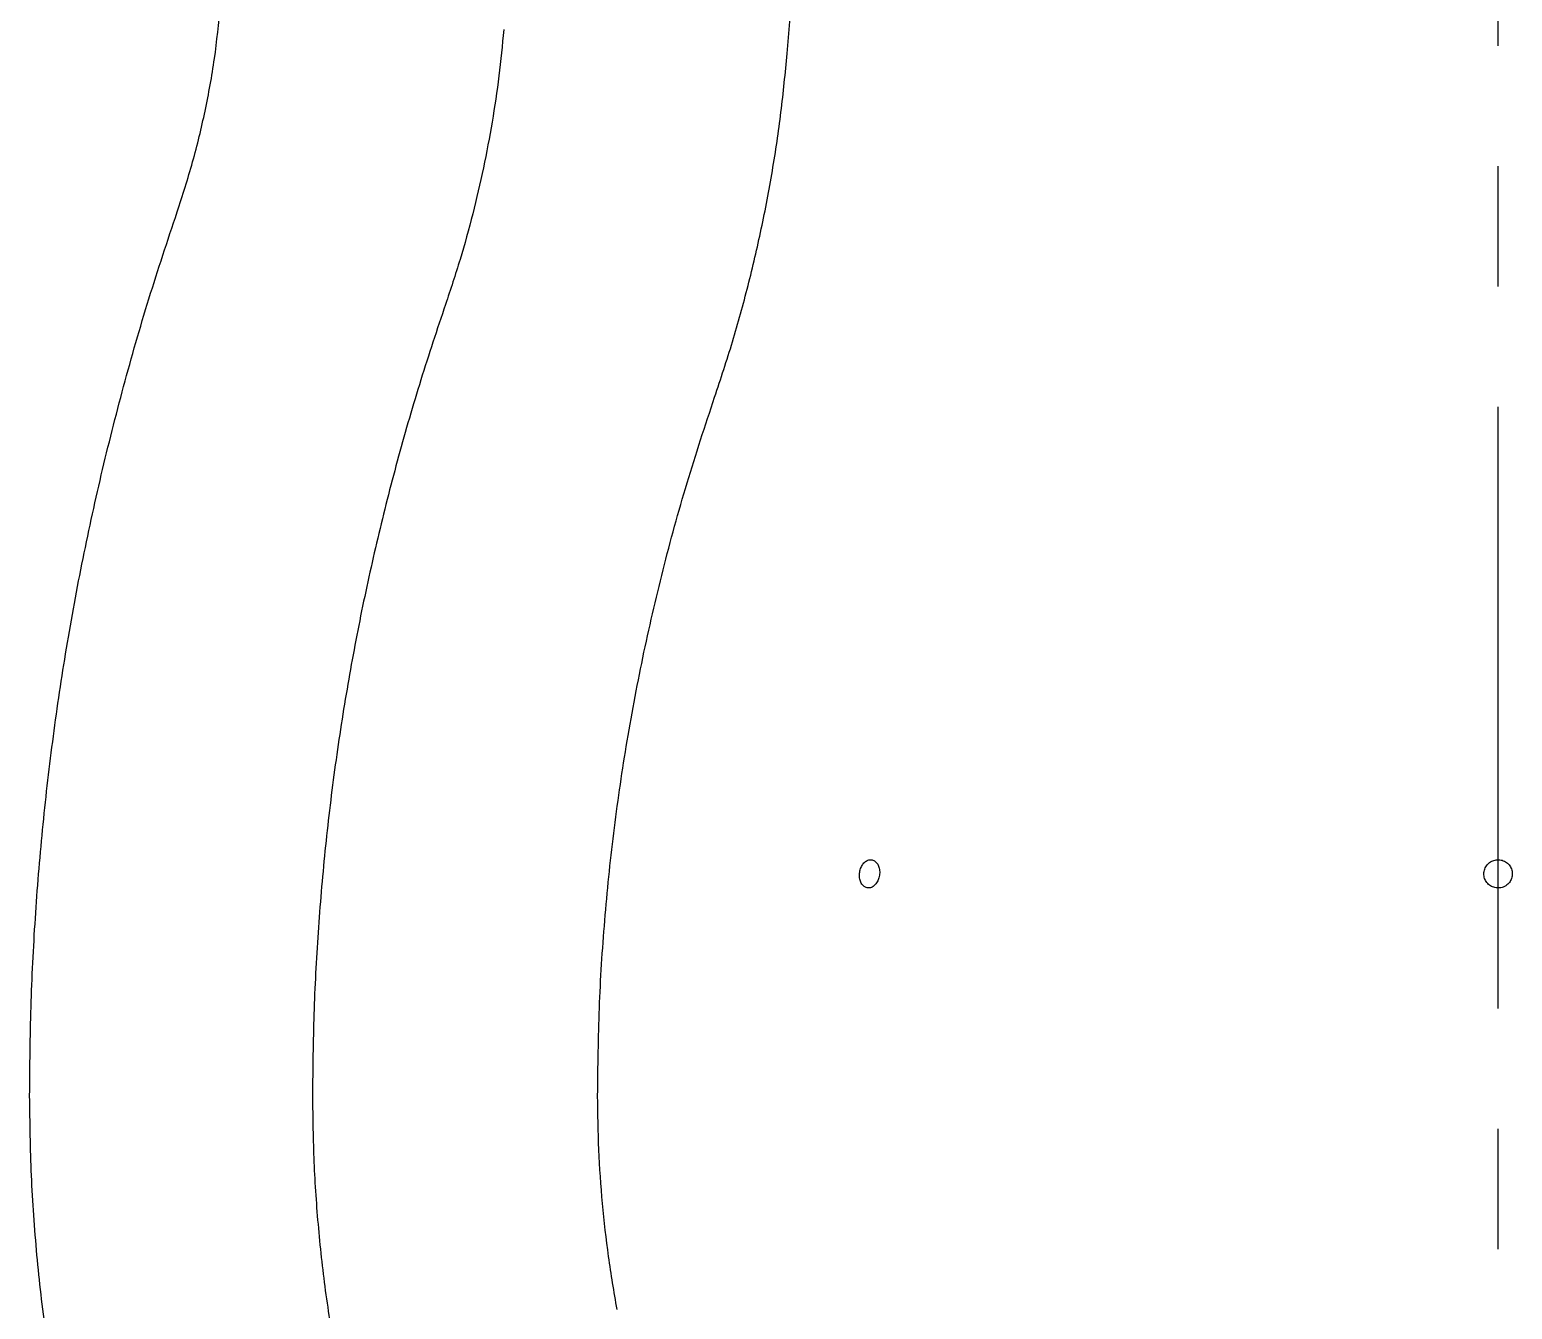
# Model space of a CAD drawing. Header units: millimetres. Extents: x 8 to 862, y 8 to 585.
# Drawn here: x 86.38 to 117.66, y 375.64 to 402.65 of the extents above; entities that cross this region are included whole.
import ezdxf

# ---------------------------------------------------------------- set-up
doc = ezdxf.new("R2010")
doc.units = ezdxf.units.MM
doc.linetypes.add('CENTERX2', pattern=[20.32, 12.7, -2.54, 2.54, -2.54])
doc.layers.add('CENTERLINE', color=4, linetype='CENTERX2')
doc.layers.add('OUTLINE', color=7, linetype='Continuous', lineweight=25)

msp = doc.modelspace()

# ---------------------------------------------------------------- linework, layer by layer
at = {"layer": 'CENTERLINE'}
msp.add_line((117.35918, 158.46862), (117.35918, 432.05254), dxfattribs=at)
at = {"layer": 'OUTLINE'}
msp.add_line((102.35918, 402.14876), (102.58554, 404.83342), dxfattribs=at)
for points, knots in [([(89.48752, 398.80384), (89.60128, 399.1547), (89.8288, 399.85643), (90.08753, 400.93869), (90.28928, 402.03888), (90.36501, 402.78419), (90.40287, 403.15684)], [0, 0, 0, 0, 0.24807447, 0.49614949, 0.74807365, 1, 1, 1, 1]), ([(96.37876, 402.65299), (96.34712, 402.32685), (96.28382, 401.67443), (96.13817, 400.70185), (95.95502, 399.73064), (95.72914, 398.76324), (95.46496, 397.80013), (95.25529, 397.16836), (95.15047, 396.85255)], [0, 0, 0, 0, 0.16536153, 0.33079203, 0.49615282, 0.6640777, 0.83207493, 1, 1, 1, 1]), ([(100.8287, 394.89599), (100.95755, 395.28486), (101.21531, 396.06274), (101.54088, 397.24832), (101.82288, 398.45131), (102.0541, 399.67158), (102.23935, 400.90632), (102.31924, 401.73467), (102.35918, 402.14876)], [0, 0, 0, 0, 0.16536046, 0.33079072, 0.49615171, 0.66407635, 0.83207466, 1, 1, 1, 1]), ([(86.37565, 380.14876), (86.38122, 380.77298), (86.39237, 382.02193), (86.48689, 383.89381), (86.63802, 385.76221), (86.85114, 387.62417), (87.12716, 389.49484), (87.46876, 391.37252), (87.87681, 393.25559), (88.3491, 395.12402), (88.87919, 396.97661), (89.2848, 398.19493), (89.48752, 398.80384)], [0, 0, 0, 0, 0.09856287, 0.19720422, 0.29587246, 0.39451411, 0.4930768, 0.59440409, 0.69581724, 0.7972593, 0.89867253, 1, 1, 1, 1]), ([(95.15047, 396.85255), (94.97302, 396.32239), (94.61798, 395.26165), (94.15178, 393.64915), (93.73456, 392.02305), (93.37173, 390.38433), (93.05965, 388.71984), (92.80108, 387.03026), (92.59725, 385.31671), (92.4521, 383.59681), (92.36057, 381.87346), (92.34867, 380.72349), (92.34272, 380.14876)], [0, 0, 0, 0, 0.09856082, 0.19720106, 0.2958676, 0.39450742, 0.49306827, 0.59439708, 0.69581214, 0.79725586, 0.89867116, 1, 1, 1, 1]), ([(98.35928, 380.14876), (98.36661, 380.76571), (98.38126, 382.00015), (98.49928, 383.84895), (98.68705, 385.69158), (98.95388, 387.54157), (99.30007, 389.39607), (99.72941, 391.2513), (100.23061, 393.08885), (100.62939, 394.29379), (100.8287, 394.89599)], [0, 0, 0, 0, 0.12321676, 0.24653633, 0.3698563, 0.4930728, 0.61974843, 0.74653644, 0.87332419, 1, 1, 1, 1]), ([(103.96611, 384.58009), (103.9864, 384.56515), (104.02698, 384.53526), (104.09991, 384.53165), (104.17162, 384.55996), (104.23535, 384.61961), (104.28342, 384.70321), (104.31042, 384.80152), (104.3132, 384.90343), (104.29147, 384.99744), (104.24778, 385.07295), (104.18715, 385.12144), (104.11651, 385.13742), (104.04388, 385.11908), (103.97738, 385.0685), (103.92443, 384.99138), (103.89089, 384.89648), (103.8804, 384.79436), (103.89438, 384.69709), (103.92591, 384.62393), (103.95493, 384.59228), (103.96611, 384.58009)], [0, 0, 0, 0, 0.05368294, 0.10736719, 0.16104895, 0.21473124, 0.26842222, 0.32211433, 0.37580505, 0.42949232, 0.48317769, 0.53686509, 0.59055286, 0.64424066, 0.6979284, 0.7516177, 0.80530193, 0.8589914, 0.91267833, 0.96636844, 1, 1, 1, 1]), ([(117.52199, 384.58265), (117.54852, 384.60361), (117.60159, 384.64555), (117.64895, 384.73718), (117.66495, 384.83764), (117.64613, 384.93817), (117.59505, 385.02674), (117.51735, 385.09354), (117.42183, 385.13098), (117.31924, 385.13483), (117.22116, 385.10466), (117.13863, 385.04387), (117.08098, 384.95934), (117.05468, 384.86062), (117.06272, 384.75883), (117.10418, 384.66544), (117.17437, 384.59102), (117.26548, 384.54378), (117.36685, 384.52957), (117.45582, 384.54578), (117.50359, 384.5724), (117.52199, 384.58265)], [0, 0, 0, 0, 0.05369225, 0.10738205, 0.16107474, 0.21476483, 0.26845094, 0.32213784, 0.37582535, 0.42951341, 0.48320056, 0.53688888, 0.590577, 0.64426123, 0.69794881, 0.75163917, 0.80532946, 0.85902272, 0.91271009, 0.96639193, 1, 1, 1, 1]), ([(86.98551, 373.48025), (86.89195, 374.02889), (86.70482, 375.12615), (86.51939, 376.79052), (86.39853, 378.46545), (86.38327, 379.58766), (86.37565, 380.14876)], [0, 0, 0, 0, 0.24897113, 0.49794213, 0.74897168, 1, 1, 1, 1]), ([(92.34272, 380.14876), (92.34848, 379.68199), (92.36002, 378.74846), (92.45875, 377.34732), (92.61238, 375.94724), (92.76957, 375.01912), (92.84816, 374.55507)], [0, 0, 0, 0, 0.24897, 0.49793997, 0.74896954, 1, 1, 1, 1]), ([(98.76915, 375.64056), (98.70609, 376.01147), (98.57997, 376.7533), (98.45521, 377.8785), (98.37412, 379.01082), (98.36423, 379.76944), (98.35928, 380.14876)], [0, 0, 0, 0, 0.24897146, 0.49794174, 0.7489718, 1, 1, 1, 1])]:
    msp.add_open_spline(points, degree=3, knots=knots, dxfattribs=at)

doc.saveas('drawing.dxf')
